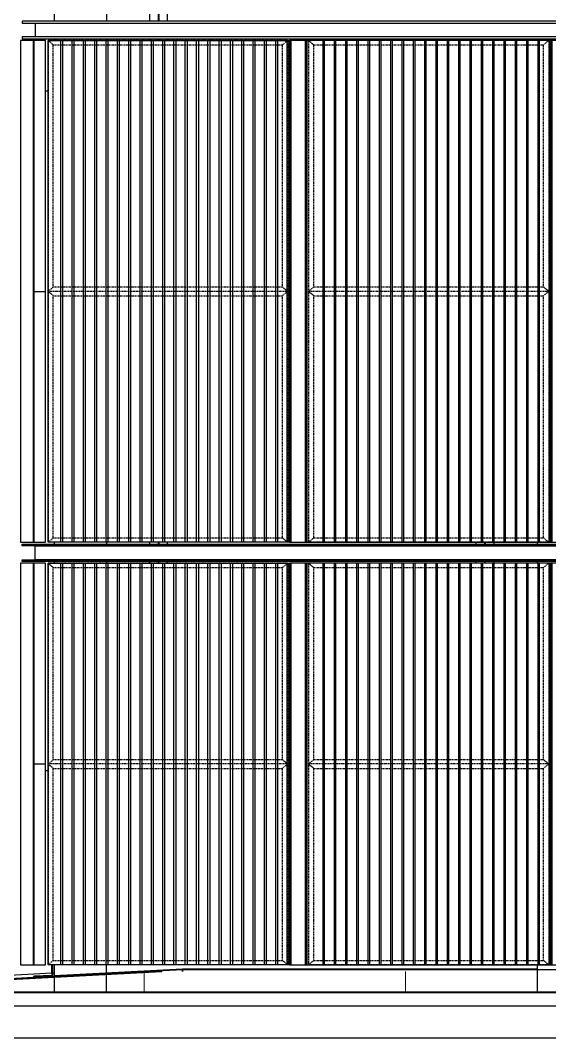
# Model space of a CAD drawing. Header units: millimetres. Extents: x 2519235 to 7246330, y 25937 to 201821.
# Drawn here: x 3125590 to 3128631, y 105490 to 111345 of the extents above; entities that cross this region are included whole.
import ezdxf
from ezdxf.xclip import XClip

# ---------------------------------------------------------------- set-up
doc = ezdxf.new("R2010")
doc.units = ezdxf.units.MM
doc.header["$XCLIPFRAME"] = 0
doc.set_wipeout_variables(frame=1)
for name, pattern in [('ACM_Grid2', [9, 6, -1, 1, -1]), ('HIDDEN', [0.375, 0.25, -0.125]), ('HIDDEN2', [4.7625, 3.175, -1.5875]), ('TA_GL_005.00000', [13.75, 5, -1.25, 1.25, -1.25, 5]), ('TA_HL_001.00000', [6.5, 3.55, -2.95])]:
    doc.linetypes.add(name, pattern=pattern)
for name, color, linetype in [('000 - 0_HIDE_OBJ_FRAMING_DEF_SUB_1', 7, 'Continuous'), ('000 - 0_SYM_DWG_GRIDLINE_MAIN_COLOR_251', 7, 'Continuous'), ('010 - ASPG_EXTR_MAIN_COLOR_2', 7, 'Continuous'), ('010 - ASPG_EXTR_WIPEOUT_', 7, 'Continuous'), ('010 - ASPG_FRAMING_MAIN_COLOR_1', 7, 'Continuous'), ('010 - ASPG_FRAMING_MAIN_COLOR_2', 7, 'Continuous'), ('010 - ASPG_FRAMING_SUB_COLOR_2', 7, 'Continuous'), ('010 - ASPG_FRAMING_SUB_COLOR_3', 7, 'Continuous'), ('010 - ASPG_FRAMING_WIPEOUT_', 7, 'Continuous'), ('_[-125x65x6x8', 7, 'Continuous'), ('_PLATE-SC', 7, 'Continuous'), ('_SC -100x100x6x8', 7, 'Continuous'), ('_งานโครงสร้าง', 7, 'Continuous'), ('A-canopy', 7, 'Continuous'), ('G-ANNO-HATCH-G251', 7, 'Continuous')]:
    doc.layers.add(name, color=color, linetype=linetype)
doc.layers.add('ACM_Line_Grid Line _Existing__Lw2_', color=7, linetype='ACM_Grid2', lineweight=9)
doc.styles.add('TA', font='', dxfattribs={"height": 4.5})
doc.styles.get('TA').set_extended_font_data('Cordia New')

# ---------------------------------------------------------------- blocks, each defined once
blk = doc.blocks.new('A$C9a10139f')
at = {"layer": '000 - 0_HIDE_OBJ_FRAMING_DEF_SUB_1', "lineweight": 9}
h = blk.add_hatch(dxfattribs=at)
h.set_pattern_fill('FP_25', style=0, pattern_type=2)
h.set_pattern_definition([(90, (2976300.8, 29362.6), (-1500, 9e-14), [])])
h.paths.add_polyline_path([(-43252.8, 2267.6), (-14879, 2267.6), (-14879, 2271.1), (-16149.8, 2271.1), (-16149.8, 2386.3), (-16249.8, 2386.3), (-16249.8, 2271.1), (-17649.8, 2271.1), (-17649.8, 2386.3), (-17749.8, 2386.3), (-17749.8, 2271.1), (-19149.8, 2271.1), (-19149.8, 2386.3), (-19249.8, 2386.3), (-19249.8, 2271.1), (-20649.8, 2271.1), (-20649.8, 2386.3), (-20749.8, 2386.3), (-20749.8, 2271.1), (-22149.8, 2271.1), (-22149.8, 2386.3), (-22249.8, 2386.3), (-22249.8, 2271.1), (-23649.8, 2271.1), (-23649.8, 2386.3), (-23749.8, 2386.3), (-23749.8, 2271.1), (-25149.8, 2271.1), (-25149.8, 2386.3), (-25249.8, 2386.3), (-25249.8, 2271.1), (-26649.8, 2271.1), (-26649.8, 2386.3), (-26749.8, 2386.3), (-26750, 2271.1), (-28149.8, 2271.1), (-28149.8, 2386.3), (-28250, 2386.3), (-28250, 2271.1), (-29650, 2271.1), (-29650, 2386.3), (-29750, 2386.3), (-29750, 2271.1), (-31150, 2271.1), (-31150, 2386.3), (-31250, 2386.3), (-31250, 2271.1), (-32380.8, 2271.1), (-32380.8, 2371.1), (-32650, 2371.9), (-32650, 2386.3), (-40862.4, 2386.3), (-40988.5, 2386.3), (-43210.2, 2269.8)])
h.paths.add_polyline_path([(-14760, 2267.6), (-14760, 2271.1), (-14770, 2271.1), (-14770, 2267.6)])
at = {"layer": '000 - 0_HIDE_OBJ_FRAMING_DEF_SUB_1', "color": 7}
for p, q in [((-41614, 2425), (-41614, 2364.2)), ((-41614, 2378.5), (-41614, 2425)), ((-41610, 2360.4), (-41610, 2425)), ((-41610, 2425), (-41610, 2378.7)), ((-41600, 2364.2), (-40863.1, 2402.8)), ((-40863.1, 2402.8), (-38825, 2402.8)), ((-40863.1, 2402.8), (-40863, 2397.6)), ((-43630.1, 2272.9), (-41614, 2378.5)), ((-43630.1, 2272.9), (-41614, 2378.5)), ((-43370.4, 2267.6), (-41719.1, 2354.1)), ((-43316.3, 2267.6), (-41722.1, 2351.1)), ((-43252.8, 2267.6), (-40981.9, 2386.6)), ((-41725.6, 2347.6), (-43252.8, 2267.6)), ((-41714.3, 2358.9), (-41725.6, 2347.6)), ((-41725.6, 2347.6), (-41722.1, 2351.1)), ((-41719.6, 2347.9), (-41712.5, 2355)), ((-41600, 2354.2), (-41719.6, 2347.9)), ((-41716.1, 2351.5), (-41719.6, 2347.9)), ((-41715.6, 2351.5), (-41600, 2357.5)), ((-41614, 2364.2), (-41714.3, 2358.9)), ((-41713.3, 2354.4), (-41600, 2360.4)), ((-41712.5, 2355), (-41610, 2360.4)), ((-41610, 2378.7), (-41600, 2379.3)), ((-41610, 2378.7), (-41600, 2379.3)), ((-41600, 2358.9), (-40863, 2397.6)), ((-41600, 2354.2), (-41600, 2379.3)), ((-41600, 2379.3), (-41600, 2360.4)), ((-41600, 2357.5), (-41600, 2375.2)), ((-41600, 2375.2), (-41600, 2354.2)), ((-41600, 2358.9), (-41600, 2364.2)), ((-41600, 2360.4), (-41600, 2357.5)), ((-41600, 2360.4), (-41600, 2355)), ((-41600, 2354.2), (-41600, 2358.9)), ((-40862.9, 2393.7), (-40863, 2399.1)), ((-40863, 2397.6), (-32650, 2397.6)), ((-40863, 2397.6), (-40862.7, 2386.3)), ((-40862.7, 2386.6), (-40862.9, 2393.7)), ((-14750, 2266.3), (-43636.1, 2266.3)), ((-14774, 2267.6), (-43611.8, 2267.6)), ((-14750, 2190), (-44055.1, 2190)), ((-14750, 2006.4), (-44055.1, 2006.4)), ((-14700, 1990), (-44480.3, 1990)), ((-41600, 1990), (-40227, 1990)), ((-40177, 1990), (-38825, 1990))]:
    blk.add_line(p, q, dxfattribs=at)
at = {"layer": '000 - 0_HIDE_OBJ_FRAMING_DEF_SUB_1', "color": 7, "lineweight": 9}
for p, q in [((-40227, 1990), (-41300, 1990)), ((-38825, 1990), (-40177, 1990))]:
    blk.add_line(p, q, dxfattribs=at)
blk = doc.blocks.new('*U996')
at = {"layer": '000 - 0_SYM_DWG_GRIDLINE_MAIN_COLOR_251', "color": 7, "linetype": 'ByBlock', "ltscale": 5}
blk.add_line((20, 0), (-878, 0), dxfattribs=at)
at = {"color": 7, "style": 'TA', "flags": 1}
blk.add_attdef('LOCATION', (6, -6), '', height=4.5, rotation=270, dxfattribs=at)
blk = doc.blocks.new('W-1-PP17-ENT1_REV02_20260415-163734_PP17_ENT1_ELE3_DIMS')
at = {"layer": '000 - 0_SYM_DWG_GRIDLINE_MAIN_COLOR_251', "color": 7, "linetype": 'TA_GL_005.00000', "xscale": 50, "yscale": 50, "zscale": 50, "rotation": 180}
for p in [(-18300, 110940), (-18300, 107040)]:
    blk.add_blockref('*U996', p, dxfattribs=at)
blk = doc.blocks.new('*U96')
at = {"color": 7, "linetype": 'HIDDEN2', "ltscale": 0.3}
blk.add_line((0, -26.5), (-2425, -26.5), dxfattribs=at)
at = {"color": 7}
blk.add_lwpolyline([(0, 32.5), (-2425, 32.5), (-2425, -32.5), (0, -32.5)], close=True, dxfattribs=at)
blk = doc.blocks.new('_PL-01')
at = {"layer": 'G-ANNO-HATCH-G251'}
h = blk.add_hatch(dxfattribs=at)
h.set_pattern_fill('AR-CONC', scale=0.05)
h.set_pattern_definition([(50, (-178564.836, -85577.109), (9.10923345, -0.79695428), [0.9525, -10.4775]), (355, (-178564.836, -85577.109), (-1.76217107, 9.55284226), [0.762, -8.3820292]), (100.4514447, (-178564.077, -85577.176), (7.34706235, 8.7558876), [0.80950044, -8.90451223]), (46.1842, (-178564.836, -85574.569), (13.55395204, -2.1021164), [1.42875, -15.71625]), (96.6355576, (-178563.706, -85574.744), (11.8702067, 12.3713062), [1.2142512, -13.3567804]), (351.184151, (-178564.836, -85574.57), (11.8702067, 12.3713062), [1.1429984, -12.5729866]), (21, (-178563.566, -85575.204), (7.58071956, -5.1132599), [0.9525, -10.4775]), (326, (-178563.566, -85575.204), (3.0901014, 9.2093983), [0.762, -8.382]), (71.451445, (-178562.934, -85575.63), (10.67082096, 4.09613844), [0.80950044, -8.9044969]), (37.5, (-178564.8358, -85577.1093), (0.15443016, 4.227751944), [0, -8.2804, 0, -8.509, 0, -8.41375]), (7.5, (-178564.836, -85577.1093), (3.34098313, 5.00902874), [0, -4.8514, 0, -8.0899, 0, -3.20675]), (327.5, (-178567.668, -85577.1093), (6.77952976, -0.2864372), [0, -3.175, 0, -9.906, 0, -13.1445]), (317.5, (-178568.938, -85577.1093), (7.40645907, 1.27132455), [0, -4.1275, 0, -6.5786, 0, -9.3345])])
h.paths.add_polyline_path([(70, 0), (-70, 0), (-70, -10), (70, -10)])
h = blk.add_hatch(dxfattribs=at)
h.set_pattern_fill('ANSI32', scale=0.5, angle=90)
h.set_pattern_definition([(135, (-178371.5467, -85577.1093), (-3.36759605, -3.36759605), []), (135, (-178371.5467, -85574.8643), (-3.36759605, -3.36759605), [])])
h.paths.add_polyline_path([(70, -10), (-70, -10), (-70, -20), (70, -20)])
at = {"color": 7}
for points in [[(-70, 0), (70, 0), (70, -10), (-70, -10)], [(-70, -10), (70, -10), (70, -20), (-70, -20)]]:
    blk.add_lwpolyline(points, close=True, dxfattribs=at)
at = {"layer": 'ACM_Line_Grid Line _Existing__Lw2_', "color": 7, "lineweight": 20}
blk.add_line((0, 0), (0, -20), dxfattribs=at)
blk = doc.blocks.new('*U54')
at = {"color": 7}
for p, q in [((-3, 1960), (-63, 1960)), ((-57.9, 1955), (-50, 1955)), ((-50, -1595), (-50, 1955)), ((-50, 1955), (50, 1955)), ((-17.6, 1935.8), (-18.8, 1935)), ((-18.8, 1935), (-18.8, 1915)), ((-17.6, 1935.8), (-11, 1935.8)), ((-11, 1935.8), (-9.8, 1935)), ((-9.8, 1938.5), (-9.8, 1911.5)), ((-9.8, 1938.5), (-8, 1938.5)), ((-8, 1938.5), (-8, 1911.5)), ((-3, 1955), (-3, 1960)), ((4, 1911.5), (4, 1938.5)), ((5.8, 1938.5), (4, 1938.5)), ((5.8, 1911.5), (5.8, 1938.5)), ((7, 1935.8), (5.8, 1935)), ((13.6, 1935.8), (7, 1935.8)), ((13.6, 1935.8), (14.8, 1935)), ((14.8, 1915), (14.8, 1935)), ((22.6, 1935.8), (16, 1935.8)), ((22.6, 1935.8), (23.8, 1935)), ((23.8, 1915), (23.8, 1935)), ((50, 1955), (50, -1595)), ((-24.8, 1931.6), (-24.8, 1918.4)), ((-24.8, 1931.6), (-23.6, 1930.3)), ((-24.8, 1918.4), (-23.6, 1919.7)), ((-22.4, 1931.6), (-23.6, 1930.3)), ((-23.6, 1930.3), (-23.6, 1919.7)), ((-23.6, 1919.7), (-22.4, 1918.4)), ((-22.4, 1931.6), (-21.2, 1930.3)), ((-22.4, 1931.6), (-22.4, 1918.4)), ((-22.4, 1918.4), (-21.2, 1919.7)), ((-20, 1931.6), (-21.2, 1930.3)), ((-21.2, 1930.3), (-21.2, 1919.7)), ((-21.2, 1919.7), (-20, 1918.4)), ((-20, 1931.6), (-18.8, 1930.3)), ((-20, 1931.6), (-20, 1918.4)), ((-20, 1918.4), (-18.8, 1919.7)), ((-17.6, 1914.2), (-18.8, 1915)), ((-17.6, 1928.6), (-11, 1928.6)), ((-17.6, 1921.4), (-11, 1921.4)), ((-17.6, 1914.2), (-11, 1914.2)), ((-11, 1914.2), (-9.8, 1915)), ((-9.8, 1911.5), (-8, 1911.5)), ((5.8, 1911.5), (4, 1911.5)), ((7, 1914.2), (5.8, 1915)), ((13.6, 1928.6), (7, 1928.6)), ((13.6, 1921.4), (7, 1921.4)), ((13.6, 1914.2), (7, 1914.2)), ((13.6, 1914.2), (14.8, 1915)), ((22.6, 1928.6), (16, 1928.6)), ((22.6, 1921.4), (16, 1921.4)), ((22.6, 1914.2), (16, 1914.2)), ((22.6, 1914.2), (23.8, 1915)), ((25, 1931.6), (23.8, 1930.3)), ((25, 1918.4), (23.8, 1919.7)), ((26.2, 1930.3), (25, 1931.6)), ((25, 1918.4), (25, 1931.6)), ((25, 1918.4), (26.2, 1919.7)), ((27.4, 1931.6), (26.2, 1930.3)), ((26.2, 1919.7), (26.2, 1930.3)), ((27.4, 1918.4), (26.2, 1919.7)), ((28.6, 1930.3), (27.4, 1931.6)), ((27.4, 1918.4), (27.4, 1931.6)), ((27.4, 1918.4), (28.6, 1919.7)), ((29.8, 1931.6), (28.6, 1930.3)), ((28.6, 1930.3), (28.6, 1919.7)), ((29.8, 1918.4), (28.6, 1919.7)), ((29.8, 1918.4), (29.8, 1931.6)), ((-24.8, -1571.6), (-24.8, -1558.4)), ((-24.8, -1558.4), (-23.6, -1559.7)), ((-24.8, -1571.6), (-23.6, -1570.3)), ((-23.6, -1559.7), (-22.4, -1558.4)), ((-23.6, -1570.3), (-23.6, -1559.7)), ((-22.4, -1571.6), (-23.6, -1570.3)), ((-22.4, -1558.4), (-21.2, -1559.7)), ((-22.4, -1571.6), (-22.4, -1558.4)), ((-22.4, -1571.6), (-21.2, -1570.3)), ((-21.2, -1559.7), (-20, -1558.4)), ((-21.2, -1570.3), (-21.2, -1559.7)), ((-20, -1571.6), (-21.2, -1570.3)), ((-20, -1558.4), (-18.8, -1559.7)), ((-20, -1571.6), (-20, -1558.4)), ((-20, -1571.6), (-18.8, -1570.3)), ((-17.6, -1554.2), (-18.8, -1555)), ((-18.8, -1575), (-18.8, -1555)), ((-17.6, -1575.8), (-18.8, -1575)), ((-17.6, -1554.2), (-11, -1554.2)), ((-17.6, -1561.4), (-11, -1561.4)), ((-17.6, -1568.6), (-11, -1568.6)), ((-17.6, -1575.8), (-11, -1575.8)), ((-11, -1554.2), (-9.8, -1555)), ((-11, -1575.8), (-9.8, -1575)), ((-9.8, -1578.5), (-9.8, -1551.5)), ((-9.8, -1551.5), (-8, -1551.5)), ((-9.8, -1578.5), (-8, -1578.5)), ((-8, -1578.5), (-8, -1551.5)), ((4, -1551.5), (4, -1578.5)), ((5.8, -1551.5), (4, -1551.5)), ((5.8, -1578.5), (4, -1578.5)), ((5.8, -1551.5), (5.8, -1578.5)), ((7, -1554.2), (5.8, -1555)), ((7, -1575.8), (5.8, -1575)), ((13.6, -1554.2), (7, -1554.2)), ((13.6, -1561.4), (7, -1561.4)), ((13.6, -1568.6), (7, -1568.6)), ((13.6, -1575.8), (7, -1575.8)), ((13.6, -1554.2), (14.8, -1555)), ((13.6, -1575.8), (14.8, -1575)), ((14.8, -1555), (14.8, -1575)), ((22.6, -1554.2), (16, -1554.2)), ((22.6, -1561.4), (16, -1561.4)), ((22.6, -1568.6), (16, -1568.6)), ((22.6, -1575.8), (16, -1575.8)), ((22.6, -1554.2), (23.8, -1555)), ((22.6, -1575.8), (23.8, -1575)), ((23.8, -1555), (23.8, -1575)), ((25, -1558.4), (23.8, -1559.7)), ((25, -1571.6), (23.8, -1570.3)), ((25, -1558.4), (26.2, -1559.7)), ((25, -1558.4), (25, -1571.6)), ((26.2, -1570.3), (25, -1571.6)), ((27.4, -1558.4), (26.2, -1559.7)), ((26.2, -1559.7), (26.2, -1570.3)), ((27.4, -1571.6), (26.2, -1570.3)), ((27.4, -1558.4), (28.6, -1559.7)), ((27.4, -1558.4), (27.4, -1571.6)), ((28.6, -1570.3), (27.4, -1571.6)), ((29.8, -1558.4), (28.6, -1559.7)), ((28.6, -1570.3), (28.6, -1559.7)), ((29.8, -1571.6), (28.6, -1570.3)), ((29.8, -1558.4), (29.8, -1571.6)), ((-3, -1600), (-63, -1600)), ((-57.9, -1595), (-50, -1595)), ((-50, -1595), (50, -1595)), ((-3, -1595), (-3, -1600))]:
    blk.add_line(p, q, dxfattribs=at)
at = {"color": 7, "linetype": 'HIDDEN'}
for p, q in [((-8, 1950), (-8, 1905.1)), ((-8, -1590), (-8, -1545.1))]:
    blk.add_line(p, q, dxfattribs=at)
at = {"color": 7, "linetype": 'HIDDEN', "ltscale": 0.1}
for p, q in [((-3, 1955), (-3, -1595)), ((3, -1595), (3, 1955))]:
    blk.add_line(p, q, dxfattribs=at)
at = {"color": 7}
for points in [[(-17.6, 1935.8, 0.325), (-17.6, 1928.6, 0.325), (-17.6, 1921.4, 0.325), (-17.6, 1914.2, 0.325)], [(-11, 1935.8, -0.325), (-11, 1928.6, -0.325), (-11, 1921.4, -0.325), (-11, 1914.2, -0.325)], [(7, 1914.2, -0.325), (7, 1921.4, -0.325), (7, 1928.6, -0.325), (7, 1935.8, -0.325)], [(13.6, 1914.2, 0.325), (13.6, 1921.4, 0.325), (13.6, 1928.6, 0.325), (13.6, 1935.8, 0.325)], [(22.6, 1914.2, 0.325), (22.6, 1921.4, 0.325), (22.6, 1928.6, 0.325), (22.6, 1935.8, 0.325)], [(-17.6, -1575.8, -0.325), (-17.6, -1568.6, -0.325), (-17.6, -1561.4, -0.325), (-17.6, -1554.2, -0.325)], [(-11, -1575.8, 0.325), (-11, -1568.6, 0.325), (-11, -1561.4, 0.325), (-11, -1554.2, 0.325)], [(7, -1554.2, 0.325), (7, -1561.4, 0.325), (7, -1568.6, 0.325), (7, -1575.8, 0.325)], [(13.6, -1554.2, -0.325), (13.6, -1561.4, -0.325), (13.6, -1568.6, -0.325), (13.6, -1575.8, -0.325)], [(22.6, -1554.2, -0.325), (22.6, -1561.4, -0.325), (22.6, -1568.6, -0.325), (22.6, -1575.8, -0.325)]]:
    blk.add_lwpolyline(points, format="xyb", dxfattribs=at)
for points in [[(16, 1935.8, 0.325), (16, 1928.6, 0.325), (16, 1921.4, 0.325), (16, 1914.2), (14.8, 1915), (14.8, 1935)], [(16, -1575.8, -0.325), (16, -1568.6, -0.325), (16, -1561.4, -0.325), (16, -1554.2), (14.8, -1555), (14.8, -1575)]]:
    blk.add_lwpolyline(points, format="xyb", close=True, dxfattribs=at)
for centre, radius, start, end in [((-57.2, 1960.9), 5.91, 188.47924, 263.15021), ((-18.3, 1925), 9.29, 134.32225, 225.67775), ((71.5, 1920.9), 47.7, 178.49035, 181.50965), ((23.3, 1925), 9.29, 314.32225, 45.67775), ((-18.3, -1565), 9.29, 134.32225, 225.67775), ((71.5, -1560.9), 47.7, 178.49035, 181.50965), ((23.3, -1565), 9.29, 314.32225, 45.67775), ((-57.2, -1600.9), 5.91, 96.84979, 171.52076)]:
    blk.add_arc(centre, radius, start, end, dxfattribs=at)
at = {"color": 7, "linetype": 'HIDDEN'}
for centre, radius, start, end in [((-13, 1950), 5, 0, 90), ((-2.1, 1905.8), 5.91, 186.84979, 261.52076), ((-2.1, -1545.8), 5.91, 98.47924, 173.15021), ((-13, -1590), 5, 270, 0)]:
    blk.add_arc(centre, radius, start, end, dxfattribs=at)
at = {"layer": 'Defpoints', "color": 7}
blk.add_line((0, 1960), (0, -1600), dxfattribs=at)
blk = doc.blocks.new('*U55')
at = {"color": 7}
for p, q in [((-3, 3160), (-63, 3160)), ((-57.9, 3155), (-50, 3155)), ((-50, 5), (-50, 3155)), ((-50, 3155), (50, 3155)), ((-24.8, 3131.6), (-24.8, 3118.4)), ((-24.8, 3131.6), (-23.6, 3130.3)), ((-24.8, 3118.4), (-23.6, 3119.7)), ((-22.4, 3131.6), (-23.6, 3130.3)), ((-23.6, 3130.3), (-23.6, 3119.7)), ((-23.6, 3119.7), (-22.4, 3118.4)), ((-22.4, 3131.6), (-21.2, 3130.3)), ((-22.4, 3131.6), (-22.4, 3118.4)), ((-22.4, 3118.4), (-21.2, 3119.7)), ((-20, 3131.6), (-21.2, 3130.3)), ((-21.2, 3130.3), (-21.2, 3119.7)), ((-21.2, 3119.7), (-20, 3118.4)), ((-20, 3131.6), (-18.8, 3130.3)), ((-20, 3131.6), (-20, 3118.4)), ((-20, 3118.4), (-18.8, 3119.7)), ((-17.6, 3135.8), (-18.8, 3135)), ((-18.8, 3135), (-18.8, 3115)), ((-17.6, 3114.2), (-18.8, 3115)), ((-17.6, 3135.8), (-11, 3135.8)), ((-17.6, 3128.6), (-11, 3128.6)), ((-17.6, 3121.4), (-11, 3121.4)), ((-17.6, 3114.2), (-11, 3114.2)), ((-11, 3135.8), (-9.8, 3135)), ((-11, 3114.2), (-9.8, 3115)), ((-9.8, 3138.5), (-9.8, 3111.5)), ((-9.8, 3138.5), (-8, 3138.5)), ((-9.8, 3111.5), (-8, 3111.5)), ((-8, 3138.5), (-8, 3111.5)), ((-3, 3155), (-3, 3160)), ((4, 3111.5), (4, 3138.5)), ((5.8, 3138.5), (4, 3138.5)), ((5.8, 3111.5), (4, 3111.5)), ((5.8, 3111.5), (5.8, 3138.5)), ((7, 3135.8), (5.8, 3135)), ((7, 3114.2), (5.8, 3115)), ((13.6, 3135.8), (7, 3135.8)), ((13.6, 3128.6), (7, 3128.6)), ((13.6, 3121.4), (7, 3121.4)), ((13.6, 3114.2), (7, 3114.2)), ((13.6, 3135.8), (14.8, 3135)), ((13.6, 3114.2), (14.8, 3115)), ((14.8, 3115), (14.8, 3135)), ((22.6, 3135.8), (16, 3135.8)), ((22.6, 3128.6), (16, 3128.6)), ((22.6, 3121.4), (16, 3121.4)), ((22.6, 3114.2), (16, 3114.2)), ((22.6, 3135.8), (23.8, 3135)), ((22.6, 3114.2), (23.8, 3115)), ((23.8, 3115), (23.8, 3135)), ((25, 3131.6), (23.8, 3130.3)), ((25, 3118.4), (23.8, 3119.7)), ((26.2, 3130.3), (25, 3131.6)), ((25, 3118.4), (25, 3131.6)), ((25, 3118.4), (26.2, 3119.7)), ((27.4, 3131.6), (26.2, 3130.3)), ((26.2, 3119.7), (26.2, 3130.3)), ((27.4, 3118.4), (26.2, 3119.7)), ((28.6, 3130.3), (27.4, 3131.6)), ((27.4, 3118.4), (27.4, 3131.6)), ((27.4, 3118.4), (28.6, 3119.7)), ((29.8, 3131.6), (28.6, 3130.3)), ((28.6, 3130.3), (28.6, 3119.7)), ((29.8, 3118.4), (28.6, 3119.7)), ((29.8, 3118.4), (29.8, 3131.6)), ((50, 3155), (50, 5)), ((-3, 0), (-63, 0)), ((-57.9, 5), (-50, 5)), ((-50, 5), (50, 5)), ((-24.8, 28.4), (-24.8, 41.6)), ((-24.8, 41.6), (-23.6, 40.3)), ((-24.8, 28.4), (-23.6, 29.7)), ((-23.6, 40.3), (-22.4, 41.6)), ((-23.6, 29.7), (-23.6, 40.3)), ((-22.4, 28.4), (-23.6, 29.7)), ((-22.4, 41.6), (-21.2, 40.3)), ((-22.4, 28.4), (-22.4, 41.6)), ((-22.4, 28.4), (-21.2, 29.7)), ((-21.2, 40.3), (-20, 41.6)), ((-21.2, 29.7), (-21.2, 40.3)), ((-20, 28.4), (-21.2, 29.7)), ((-20, 41.6), (-18.8, 40.3)), ((-20, 28.4), (-20, 41.6)), ((-20, 28.4), (-18.8, 29.7)), ((-17.6, 45.8), (-18.8, 45)), ((-18.8, 25), (-18.8, 45)), ((-17.6, 24.2), (-18.8, 25)), ((-17.6, 45.8), (-11, 45.8)), ((-17.6, 38.6), (-11, 38.6)), ((-17.6, 31.4), (-11, 31.4)), ((-17.6, 24.2), (-11, 24.2)), ((-11, 45.8), (-9.8, 45)), ((-11, 24.2), (-9.8, 25)), ((-9.8, 21.5), (-9.8, 48.5)), ((-9.8, 48.5), (-8, 48.5)), ((-9.8, 21.5), (-8, 21.5)), ((-8, 21.5), (-8, 48.5)), ((-3, 5), (-3, 0)), ((4, 48.5), (4, 21.5)), ((5.8, 48.5), (4, 48.5)), ((5.8, 21.5), (4, 21.5)), ((5.8, 48.5), (5.8, 21.5)), ((7, 45.8), (5.8, 45)), ((7, 24.2), (5.8, 25)), ((13.6, 45.8), (7, 45.8)), ((13.6, 38.6), (7, 38.6)), ((13.6, 31.4), (7, 31.4)), ((13.6, 24.2), (7, 24.2)), ((13.6, 45.8), (14.8, 45)), ((13.6, 24.2), (14.8, 25)), ((14.8, 45), (14.8, 25)), ((22.6, 45.8), (16, 45.8)), ((22.6, 38.6), (16, 38.6)), ((22.6, 31.4), (16, 31.4)), ((22.6, 24.2), (16, 24.2)), ((22.6, 45.8), (23.8, 45)), ((22.6, 24.2), (23.8, 25)), ((23.8, 45), (23.8, 25)), ((25, 41.6), (23.8, 40.3)), ((25, 28.4), (23.8, 29.7)), ((25, 41.6), (26.2, 40.3)), ((25, 41.6), (25, 28.4)), ((26.2, 29.7), (25, 28.4)), ((27.4, 41.6), (26.2, 40.3)), ((26.2, 40.3), (26.2, 29.7)), ((27.4, 28.4), (26.2, 29.7)), ((27.4, 41.6), (28.6, 40.3)), ((27.4, 41.6), (27.4, 28.4)), ((28.6, 29.7), (27.4, 28.4)), ((29.8, 41.6), (28.6, 40.3)), ((28.6, 29.7), (28.6, 40.3)), ((29.8, 28.4), (28.6, 29.7)), ((29.8, 41.6), (29.8, 28.4))]:
    blk.add_line(p, q, dxfattribs=at)
at = {"color": 7, "linetype": 'HIDDEN'}
for p, q in [((-8, 3150), (-8, 3105.1)), ((-8, 10), (-8, 54.9))]:
    blk.add_line(p, q, dxfattribs=at)
at = {"color": 7, "linetype": 'HIDDEN', "ltscale": 0.1}
for p, q in [((-3, 3155), (-3, 5)), ((3, 5), (3, 3155))]:
    blk.add_line(p, q, dxfattribs=at)
at = {"color": 7}
for points in [[(-17.6, 3135.8, 0.325), (-17.6, 3128.6, 0.325), (-17.6, 3121.4, 0.325), (-17.6, 3114.2, 0.325)], [(-11, 3135.8, -0.325), (-11, 3128.6, -0.325), (-11, 3121.4, -0.325), (-11, 3114.2, -0.325)], [(7, 3114.2, -0.325), (7, 3121.4, -0.325), (7, 3128.6, -0.325), (7, 3135.8, -0.325)], [(13.6, 3114.2, 0.325), (13.6, 3121.4, 0.325), (13.6, 3128.6, 0.325), (13.6, 3135.8, 0.325)], [(22.6, 3114.2, 0.325), (22.6, 3121.4, 0.325), (22.6, 3128.6, 0.325), (22.6, 3135.8, 0.325)], [(-17.6, 24.2, -0.325), (-17.6, 31.4, -0.325), (-17.6, 38.6, -0.325), (-17.6, 45.8, -0.325)], [(-11, 24.2, 0.325), (-11, 31.4, 0.325), (-11, 38.6, 0.325), (-11, 45.8, 0.325)], [(7, 45.8, 0.325), (7, 38.6, 0.325), (7, 31.4, 0.325), (7, 24.2, 0.325)], [(13.6, 45.8, -0.325), (13.6, 38.6, -0.325), (13.6, 31.4, -0.325), (13.6, 24.2, -0.325)], [(22.6, 45.8, -0.325), (22.6, 38.6, -0.325), (22.6, 31.4, -0.325), (22.6, 24.2, -0.325)]]:
    blk.add_lwpolyline(points, format="xyb", dxfattribs=at)
for points in [[(16, 3135.8, 0.325), (16, 3128.6, 0.325), (16, 3121.4, 0.325), (16, 3114.2), (14.8, 3115), (14.8, 3135)], [(16, 24.2, -0.325), (16, 31.4, -0.325), (16, 38.6, -0.325), (16, 45.8), (14.8, 45), (14.8, 25)]]:
    blk.add_lwpolyline(points, format="xyb", close=True, dxfattribs=at)
for centre, radius, start, end in [((-57.2, 3160.9), 5.91, 188.47924, 263.15021), ((-18.3, 3125), 9.29, 134.32225, 225.67775), ((71.5, 3120.9), 47.7, 178.49035, 181.50965), ((23.3, 3125), 9.29, 314.32225, 45.67775), ((-57.2, -0.9), 5.91, 96.84979, 171.52076), ((-18.3, 35), 9.29, 134.32225, 225.67775), ((71.5, 39.1), 47.7, 178.49035, 181.50965), ((23.3, 35), 9.29, 314.32225, 45.67775)]:
    blk.add_arc(centre, radius, start, end, dxfattribs=at)
at = {"color": 7, "linetype": 'HIDDEN'}
for centre, radius, start, end in [((-13, 3150), 5, 0, 90), ((-2.1, 3105.8), 5.91, 186.84979, 261.52076), ((-2.1, 54.2), 5.91, 98.47924, 173.15021), ((-13, 10), 5, 270, 0)]:
    blk.add_arc(centre, radius, start, end, dxfattribs=at)
at = {"layer": 'Defpoints', "color": 7}
blk.add_line((0, 3160), (0, 0), dxfattribs=at)
blk = doc.blocks.new('W-1-PP17-ENT1_REV02_20260415-163809_PP17_ENT1_SE_ELE3')
at = {"layer": '_งานโครงสร้าง', "color": 7}
for p, q in [((-17000.2, 114340), (-17000.2, 102190)), ((-16700.2, 114340), (-16700.2, 106940)), ((-14225.2, 110840), (-13975.2, 110840)), ((-16700.2, 106940), (-17000.2, 106940)), ((-16700.8, 106940), (-16700.8, 102190))]:
    blk.add_line(p, q, dxfattribs=at)
at = {"layer": '_งานโครงสร้าง', "color": 7, "extrusion": (-1.22465e-16, 1, 0)}
for p, q in [((-16700.2, 110540), (-16700.2, 110840)), ((-16700.2, 110840), (-14225.2, 110840)), ((-14225.2, 110840), (-14225.2, 100790)), ((-16700.2, 110540), (-14225.2, 110540))]:
    blk.add_line(p, q, dxfattribs=at)
at = {"layer": '_งานโครงสร้าง', "color": 7}
blk.add_lwpolyline([(-16700.8, 106940), (-14225.2, 106940), (-14225.2, 105490), (-16700.8, 105490)], dxfattribs=at)
at = {"layer": '_[-125x65x6x8', "color": 7}
for p in [(-14250.2, 110040), (-14250.2, 108865), (-14250.2, 107715)]:
    blk.add_blockref('*U96', p, dxfattribs=at)
at = {"layer": '_PLATE-SC', "color": 7, "xscale": -1, "rotation": 180}
for p in [(-16400.2, 110840), (-16400.2, 106940), (-14525.2, 106940)]:
    blk.add_blockref('_PL-01', p, dxfattribs=at)
at = {"layer": '_PLATE-SC', "color": 7}
for p in [(-16400.2, 110540), (-14525.2, 110540)]:
    blk.add_blockref('_PL-01', p, dxfattribs=at)
at = {"layer": '_SC -100x100x6x8', "color": 7}
for name, p in [('*U55', (-16400.2, 110860)), ('*U54', (-16400.2, 108560)), ('*U54', (-14525.2, 108560))]:
    blk.add_blockref(name, p, dxfattribs=at)
blk = doc.blocks.new('*U961')
at = {"color": 7}
blk.add_wipeout([(0, -476.3), (-29580.3, -476.3), (-29580.3, -470.3), (-29530.3, -470.3), (-29530.3, -301.3), (-29780.3, -301.3), (-29780.3, -276.3), (-29355.1, -259.9), (-29355.1, -76.3), (-28936.1, -76.3), (-28936.1, 0), (0, 0)], dxfattribs=at).dxf.layer = 'A-canopy'
at = {"layer": 'A-canopy', "color": 7}
for p, q in [((-28936.1, -76.3), (0, -76.3)), ((-29355.1, -259.9), (0, -259.9))]:
    blk.add_line(p, q, dxfattribs=at)
blk.add_lwpolyline([(0, 0), (-28936.1, 0), (-28936.1, -76.3), (-29355.1, -76.3), (-29355.1, -259.9), (-29780.3, -276.3), (-29780.3, -301.3), (-29530.3, -301.3), (-29530.3, -470.3), (-29580.3, -470.3), (-29580.3, -476.3), (0, -476.3)], dxfattribs=at)
blk.add_lwpolyline([(0, -476.3), (-29580.3, -476.3), (-29580.3, -470.3), (-29530.3, -470.3), (-29530.3, -301.3), (-29780.3, -301.3), (-29780.3, -276.3), (-29355.1, -259.9), (-29355.1, -76.3), (-28936.1, -76.3), (-28936.1, 0), (0, 0)], close=True, dxfattribs=at)
blk = doc.blocks.new('*U1324')
at = {"color": 7}
blk.add_wipeout([(50, 0), (1436, 0), (1436, 2305), (50, 2305)], dxfattribs=at).dxf.layer = '010 - ASPG_EXTR_WIPEOUT_'
at = {"layer": '010 - ASPG_EXTR_MAIN_COLOR_2', "color": 7}
for points in [[(117.6, 0), (127.8, 0), (127.8, 2305), (117.6, 2305)], [(182.6, 0), (192.8, 0), (192.8, 2305), (182.6, 2305)], [(247.6, 0), (257.8, 0), (257.8, 2305), (247.6, 2305)], [(312.6, 0), (322.8, 0), (322.8, 2305), (312.6, 2305)], [(377.6, 0), (387.8, 0), (387.8, 2305), (377.6, 2305)], [(442.6, 0), (452.8, 0), (452.8, 2305), (442.6, 2305)], [(507.6, 0), (517.8, 0), (517.8, 2305), (507.6, 2305)], [(572.6, 0), (582.8, 0), (582.8, 2305), (572.6, 2305)], [(637.6, 0), (647.8, 0), (647.8, 2305), (637.6, 2305)], [(702.6, 0), (712.8, 0), (712.8, 2305), (702.6, 2305)], [(767.6, 0), (777.8, 0), (777.8, 2305), (767.6, 2305)], [(832.6, 0), (842.8, 0), (842.8, 2305), (832.6, 2305)], [(897.6, 0), (907.8, 0), (907.8, 2305), (897.6, 2305)], [(962.6, 0), (972.8, 0), (972.8, 2305), (962.6, 2305)], [(1027.6, 0), (1037.8, 0), (1037.8, 2305), (1027.6, 2305)], [(1092.6, 0), (1102.8, 0), (1102.8, 2305), (1092.6, 2305)], [(1157.6, 0), (1167.8, 0), (1167.8, 2305), (1157.6, 2305)], [(1222.6, 0), (1232.8, 0), (1232.8, 2305), (1222.6, 2305)], [(1287.6, 0), (1297.8, 0), (1297.8, 2305), (1287.6, 2305)], [(1352.6, 0), (1362.8, 0), (1362.8, 2305), (1352.6, 2305)]]:
    blk.add_lwpolyline(points, close=True, dxfattribs=at)
at = {"layer": '010 - ASPG_FRAMING_SUB_COLOR_2', "color": 7}
blk.add_lwpolyline([(50, 0), (1436, 0), (1436, 2305), (50, 2305)], close=True, dxfattribs=at)
at = {"color": 7}
blk.add_wipeout([(-50, 0), (50, 0), (50, 2305), (-50, 2305)], dxfattribs=at).dxf.layer = '010 - ASPG_EXTR_WIPEOUT_'
at = {"layer": '010 - ASPG_EXTR_MAIN_COLOR_2', "color": 7}
blk.add_lwpolyline([(52.6, 0), (62.8, 0), (62.8, 2305), (52.6, 2305)], close=True, dxfattribs=at)
at = {"layer": '010 - ASPG_FRAMING_MAIN_COLOR_1', "color": 7}
for points in [[(-50, 0), (-40, 0), (-40, 2305), (-50, 2305)], [(40, 0), (50, 0), (50, 2305), (40, 2305)]]:
    blk.add_lwpolyline(points, close=True, dxfattribs=at)
at = {"layer": '010 - ASPG_FRAMING_SUB_COLOR_2', "color": 7}
blk.add_lwpolyline([(-50, 0), (50, 0), (50, 2305), (-50, 2305)], close=True, dxfattribs=at)
blk = doc.blocks.new('*U1325')
at = {"color": 7}
blk.add_wipeout([(50, 0), (1450, 0), (1450, 2305), (50, 2305)], dxfattribs=at).dxf.layer = '010 - ASPG_EXTR_WIPEOUT_'
at = {"layer": '010 - ASPG_EXTR_MAIN_COLOR_2', "color": 7}
for points in [[(141.5, 0), (151.7, 0), (151.7, 2305), (141.5, 2305)], [(206.5, 0), (216.7, 0), (216.7, 2305), (206.5, 2305)], [(271.5, 0), (281.7, 0), (281.7, 2305), (271.5, 2305)], [(336.5, 0), (346.7, 0), (346.7, 2305), (336.5, 2305)], [(401.5, 0), (411.7, 0), (411.7, 2305), (401.5, 2305)], [(466.5, 0), (476.7, 0), (476.7, 2305), (466.5, 2305)], [(531.5, 0), (541.7, 0), (541.7, 2305), (531.5, 2305)], [(596.5, 0), (606.7, 0), (606.7, 2305), (596.5, 2305)], [(661.5, 0), (671.7, 0), (671.7, 2305), (661.5, 2305)], [(726.5, 0), (736.7, 0), (736.7, 2305), (726.5, 2305)], [(791.5, 0), (801.7, 0), (801.7, 2305), (791.5, 2305)], [(856.5, 0), (866.7, 0), (866.7, 2305), (856.5, 2305)], [(921.5, 0), (931.7, 0), (931.7, 2305), (921.5, 2305)], [(986.5, 0), (996.7, 0), (996.7, 2305), (986.5, 2305)], [(1051.5, 0), (1061.7, 0), (1061.7, 2305), (1051.5, 2305)], [(1116.5, 0), (1126.7, 0), (1126.7, 2305), (1116.5, 2305)], [(1181.5, 0), (1191.7, 0), (1191.7, 2305), (1181.5, 2305)], [(1246.5, 0), (1256.7, 0), (1256.7, 2305), (1246.5, 2305)], [(1311.5, 0), (1321.7, 0), (1321.7, 2305), (1311.5, 2305)], [(1376.5, 0), (1386.7, 0), (1386.7, 2305), (1376.5, 2305)]]:
    blk.add_lwpolyline(points, close=True, dxfattribs=at)
at = {"layer": '010 - ASPG_FRAMING_SUB_COLOR_2', "color": 7}
blk.add_lwpolyline([(50, 0), (1450, 0), (1450, 2305), (50, 2305)], close=True, dxfattribs=at)
at = {"color": 7}
for points in [[(-50, 0), (50, 0), (50, 2305), (-50, 2305)], [(1450, 0), (1550, 0), (1550, 2305), (1450, 2305)]]:
    blk.add_wipeout(points, dxfattribs=at).dxf.layer = '010 - ASPG_EXTR_WIPEOUT_'
at = {"layer": '010 - ASPG_EXTR_MAIN_COLOR_2', "color": 7}
blk.add_lwpolyline([(1441.5, 0), (1451.7, 0), (1451.7, 2305), (1441.5, 2305)], close=True, dxfattribs=at)
at = {"layer": '010 - ASPG_FRAMING_MAIN_COLOR_1', "color": 7}
for points in [[(-50, 0), (-40, 0), (-40, 2305), (-50, 2305)], [(40, 0), (50, 0), (50, 2305), (40, 2305)], [(1450, 0), (1460, 0), (1460, 2305), (1450, 2305)], [(1540, 0), (1550, 0), (1550, 2305), (1540, 2305)]]:
    blk.add_lwpolyline(points, close=True, dxfattribs=at)
at = {"layer": '010 - ASPG_FRAMING_SUB_COLOR_2', "color": 7}
for points in [[(-50, 0), (50, 0), (50, 2305), (-50, 2305)], [(1450, 0), (1550, 0), (1550, 2305), (1450, 2305)]]:
    blk.add_lwpolyline(points, close=True, dxfattribs=at)
blk = doc.blocks.new('*U1309')
at = {"color": 7}
blk.add_wipeout([(0, -40), (27009, -40), (27009, 40), (0, 40)], dxfattribs=at).dxf.layer = '010 - ASPG_FRAMING_WIPEOUT_'
at = {"layer": '010 - ASPG_FRAMING_MAIN_COLOR_2', "color": 7}
blk.add_lwpolyline([(0, -40), (27009, -40), (27009, 40), (0, 40)], close=True, dxfattribs=at)
at = {"color": 7}
for points in [[(0, 40), (27084, 40), (27084, 50), (0, 50)], [(0, -50), (27084, -50), (27084, -40), (0, -40)]]:
    blk.add_wipeout(points, dxfattribs=at).dxf.layer = '010 - ASPG_FRAMING_WIPEOUT_'
at = {"layer": '010 - ASPG_FRAMING_MAIN_COLOR_1', "color": 7}
for points in [[(0, 40), (27084, 40), (27084, 50), (0, 50)], [(0, -50), (27084, -50), (27084, -40), (0, -40)]]:
    blk.add_lwpolyline(points, close=True, dxfattribs=at)
blk = doc.blocks.new('*U1267')
at = {"color": 7}
blk.add_wipeout([(0, -40), (9059, -40), (9059, 40), (0, 40)], dxfattribs=at).dxf.layer = '010 - ASPG_FRAMING_WIPEOUT_'
at = {"layer": '010 - ASPG_FRAMING_MAIN_COLOR_2', "color": 7}
blk.add_lwpolyline([(0, -40), (9059, -40), (9059, 40), (0, 40)], close=True, dxfattribs=at)
at = {"color": 7}
for points in [[(0, 40), (9134, 40), (9134, 50), (0, 50)], [(0, -50), (9134, -50), (9134, -40), (0, -40)]]:
    blk.add_wipeout(points, dxfattribs=at).dxf.layer = '010 - ASPG_FRAMING_WIPEOUT_'
at = {"layer": '010 - ASPG_FRAMING_MAIN_COLOR_1', "color": 7}
for points in [[(0, 40), (9134, 40), (9134, 50), (0, 50)], [(0, -50), (9134, -50), (9134, -40), (0, -40)]]:
    blk.add_lwpolyline(points, close=True, dxfattribs=at)
blk = doc.blocks.new('*U1284')
at = {"color": 7}
blk.add_wipeout([(50, 0), (1436, 0), (1436, 2880), (50, 2880)], dxfattribs=at).dxf.layer = '010 - ASPG_EXTR_WIPEOUT_'
at = {"layer": '010 - ASPG_EXTR_MAIN_COLOR_2', "color": 7}
for points in [[(117.6, 0), (127.8, 0), (127.8, 2880), (117.6, 2880)], [(182.6, 0), (192.8, 0), (192.8, 2880), (182.6, 2880)], [(247.6, 0), (257.8, 0), (257.8, 2880), (247.6, 2880)], [(312.6, 0), (322.8, 0), (322.8, 2880), (312.6, 2880)], [(377.6, 0), (387.8, 0), (387.8, 2880), (377.6, 2880)], [(442.6, 0), (452.8, 0), (452.8, 2880), (442.6, 2880)], [(507.6, 0), (517.8, 0), (517.8, 2880), (507.6, 2880)], [(572.6, 0), (582.8, 0), (582.8, 2880), (572.6, 2880)], [(637.6, 0), (647.8, 0), (647.8, 2880), (637.6, 2880)], [(702.6, 0), (712.8, 0), (712.8, 2880), (702.6, 2880)], [(767.6, 0), (777.8, 0), (777.8, 2880), (767.6, 2880)], [(832.6, 0), (842.8, 0), (842.8, 2880), (832.6, 2880)], [(897.6, 0), (907.8, 0), (907.8, 2880), (897.6, 2880)], [(962.6, 0), (972.8, 0), (972.8, 2880), (962.6, 2880)], [(1027.6, 0), (1037.8, 0), (1037.8, 2880), (1027.6, 2880)], [(1092.6, 0), (1102.8, 0), (1102.8, 2880), (1092.6, 2880)], [(1157.6, 0), (1167.8, 0), (1167.8, 2880), (1157.6, 2880)], [(1222.6, 0), (1232.8, 0), (1232.8, 2880), (1222.6, 2880)], [(1287.6, 0), (1297.8, 0), (1297.8, 2880), (1287.6, 2880)], [(1352.6, 0), (1362.8, 0), (1362.8, 2880), (1352.6, 2880)]]:
    blk.add_lwpolyline(points, close=True, dxfattribs=at)
at = {"layer": '010 - ASPG_FRAMING_SUB_COLOR_2', "color": 7}
blk.add_lwpolyline([(50, 0), (1436, 0), (1436, 2880), (50, 2880)], close=True, dxfattribs=at)
at = {"color": 7}
blk.add_wipeout([(-50, 0), (50, 0), (50, 2880), (-50, 2880)], dxfattribs=at).dxf.layer = '010 - ASPG_EXTR_WIPEOUT_'
at = {"layer": '010 - ASPG_EXTR_MAIN_COLOR_2', "color": 7}
blk.add_lwpolyline([(52.6, 0), (62.8, 0), (62.8, 2880), (52.6, 2880)], close=True, dxfattribs=at)
at = {"layer": '010 - ASPG_FRAMING_MAIN_COLOR_1', "color": 7}
for points in [[(-50, 0), (-40, 0), (-40, 2880), (-50, 2880)], [(40, 0), (50, 0), (50, 2880), (40, 2880)]]:
    blk.add_lwpolyline(points, close=True, dxfattribs=at)
at = {"layer": '010 - ASPG_FRAMING_SUB_COLOR_2', "color": 7}
blk.add_lwpolyline([(-50, 0), (50, 0), (50, 2880), (-50, 2880)], close=True, dxfattribs=at)
blk = doc.blocks.new('*U1289')
at = {"color": 7}
blk.add_wipeout([(50, 0), (1450, 0), (1450, 2880), (50, 2880)], dxfattribs=at).dxf.layer = '010 - ASPG_EXTR_WIPEOUT_'
at = {"layer": '010 - ASPG_EXTR_MAIN_COLOR_2', "color": 7}
for points in [[(141.5, 0), (151.7, 0), (151.7, 2880), (141.5, 2880)], [(206.5, 0), (216.7, 0), (216.7, 2880), (206.5, 2880)], [(271.5, 0), (281.7, 0), (281.7, 2880), (271.5, 2880)], [(336.5, 0), (346.7, 0), (346.7, 2880), (336.5, 2880)], [(401.5, 0), (411.7, 0), (411.7, 2880), (401.5, 2880)], [(466.5, 0), (476.7, 0), (476.7, 2880), (466.5, 2880)], [(531.5, 0), (541.7, 0), (541.7, 2880), (531.5, 2880)], [(596.5, 0), (606.7, 0), (606.7, 2880), (596.5, 2880)], [(661.5, 0), (671.7, 0), (671.7, 2880), (661.5, 2880)], [(726.5, 0), (736.7, 0), (736.7, 2880), (726.5, 2880)], [(791.5, 0), (801.7, 0), (801.7, 2880), (791.5, 2880)], [(856.5, 0), (866.7, 0), (866.7, 2880), (856.5, 2880)], [(921.5, 0), (931.7, 0), (931.7, 2880), (921.5, 2880)], [(986.5, 0), (996.7, 0), (996.7, 2880), (986.5, 2880)], [(1051.5, 0), (1061.7, 0), (1061.7, 2880), (1051.5, 2880)], [(1116.5, 0), (1126.7, 0), (1126.7, 2880), (1116.5, 2880)], [(1181.5, 0), (1191.7, 0), (1191.7, 2880), (1181.5, 2880)], [(1246.5, 0), (1256.7, 0), (1256.7, 2880), (1246.5, 2880)], [(1311.5, 0), (1321.7, 0), (1321.7, 2880), (1311.5, 2880)], [(1376.5, 0), (1386.7, 0), (1386.7, 2880), (1376.5, 2880)]]:
    blk.add_lwpolyline(points, close=True, dxfattribs=at)
at = {"layer": '010 - ASPG_FRAMING_SUB_COLOR_2', "color": 7}
blk.add_lwpolyline([(50, 0), (1450, 0), (1450, 2880), (50, 2880)], close=True, dxfattribs=at)
at = {"color": 7}
for points in [[(-50, 0), (50, 0), (50, 2880), (-50, 2880)], [(1450, 0), (1550, 0), (1550, 2880), (1450, 2880)]]:
    blk.add_wipeout(points, dxfattribs=at).dxf.layer = '010 - ASPG_EXTR_WIPEOUT_'
at = {"layer": '010 - ASPG_EXTR_MAIN_COLOR_2', "color": 7}
blk.add_lwpolyline([(1441.5, 0), (1451.7, 0), (1451.7, 2880), (1441.5, 2880)], close=True, dxfattribs=at)
at = {"layer": '010 - ASPG_FRAMING_MAIN_COLOR_1', "color": 7}
for points in [[(-50, 0), (-40, 0), (-40, 2880), (-50, 2880)], [(40, 0), (50, 0), (50, 2880), (40, 2880)], [(1450, 0), (1460, 0), (1460, 2880), (1450, 2880)], [(1540, 0), (1550, 0), (1550, 2880), (1540, 2880)]]:
    blk.add_lwpolyline(points, close=True, dxfattribs=at)
at = {"layer": '010 - ASPG_FRAMING_SUB_COLOR_2', "color": 7}
for points in [[(-50, 0), (50, 0), (50, 2880), (-50, 2880)], [(1450, 0), (1550, 0), (1550, 2880), (1450, 2880)]]:
    blk.add_lwpolyline(points, close=True, dxfattribs=at)
blk = doc.blocks.new('*U1398')
at = {"color": 7}
blk.add_wipeout([(0, 0), (1152.5, 0), (1152.5, 67.3), (0, 67.3)], dxfattribs=at).dxf.layer = '010 - ASPG_FRAMING_WIPEOUT_'
at = {"layer": '010 - ASPG_FRAMING_SUB_COLOR_2', "color": 7}
blk.add_lwpolyline([(0, 0), (1152.5, 0), (1152.5, 67.3), (0, 67.3)], close=True, dxfattribs=at)
blk = doc.blocks.new('*U2622')
at = {"layer": '010 - ASPG_FRAMING_SUB_COLOR_3', "color": 7, "linetype": 'ByBlock'}
for points in [[(0, 0), (0, 1380), (25, 1350), (25, 30), (0, 0)], [(1152.5, 1380), (0, 1380), (25, 1350), (1127.5, 1350)], [(1152.5, 0), (1152.5, 1380), (1127.5, 1350), (1127.5, 30), (1152.5, 0)], [(25, 30), (1127.5, 30), (1152.5, 0), (0, 0), (25, 30)]]:
    blk.add_lwpolyline(points, close=True, dxfattribs=at)
blk = doc.blocks.new('*U1393')
at = {"color": 7}
blk.add_wipeout([(0, 0), (1152.5, 0), (1152.5, 67.3), (0, 67.3)], dxfattribs=at).dxf.layer = '010 - ASPG_FRAMING_WIPEOUT_'
blk.add_wipeout([(2305, 67.8), (2305, 144.8), (0, 144.8), (0, 67.8)], dxfattribs=at).dxf.layer = '010 - ASPG_EXTR_WIPEOUT_'
at = {"layer": '010 - ASPG_EXTR_MAIN_COLOR_2', "color": 7}
blk.add_lwpolyline([(2305, 69.8), (2305, 144.8), (0, 144.8), (0, 69.8)], close=True, dxfattribs=at)
at = {"layer": '010 - ASPG_FRAMING_SUB_COLOR_2', "color": 7}
blk.add_lwpolyline([(0, 0), (1152.5, 0), (1152.5, 67.3), (0, 67.3)], close=True, dxfattribs=at)
blk = doc.blocks.new('*U1394')
at = {"color": 7}
blk.add_wipeout([(0, 0), (1440, 0), (1440, 67.3), (0, 67.3)], dxfattribs=at).dxf.layer = '010 - ASPG_FRAMING_WIPEOUT_'
blk.add_wipeout([(2880, 67.8), (2880, 144.8), (0, 144.8), (0, 67.8)], dxfattribs=at).dxf.layer = '010 - ASPG_EXTR_WIPEOUT_'
at = {"layer": '010 - ASPG_EXTR_MAIN_COLOR_2', "color": 7}
blk.add_lwpolyline([(2880, 69.8), (2880, 144.8), (0, 144.8), (0, 69.8)], close=True, dxfattribs=at)
at = {"layer": '010 - ASPG_FRAMING_SUB_COLOR_2', "color": 7}
blk.add_lwpolyline([(0, 0), (1440, 0), (1440, 67.3), (0, 67.3)], close=True, dxfattribs=at)
blk = doc.blocks.new('*U2427')
at = {"layer": '010 - ASPG_FRAMING_SUB_COLOR_3', "color": 7, "linetype": 'ByBlock'}
for points in [[(0, 0), (0, 1380), (25, 1350), (25, 30), (0, 0)], [(1440, 1380), (0, 1380), (25, 1350), (1415, 1350)], [(1440, 0), (1440, 1380), (1415, 1350), (1415, 30), (1440, 0)], [(25, 30), (1415, 30), (1440, 0), (0, 0), (25, 30)]]:
    blk.add_lwpolyline(points, close=True, dxfattribs=at)
blk = doc.blocks.new('*U2623')
at = {"layer": '010 - ASPG_FRAMING_SUB_COLOR_3', "color": 7, "linetype": 'ByBlock'}
for points in [[(0, 0), (0, 1376), (25, 1346), (25, 30), (0, 0)], [(1152.5, 1376), (0, 1376), (25, 1346), (1127.5, 1346)], [(1152.5, 0), (1152.5, 1376), (1127.5, 1346), (1127.5, 30), (1152.5, 0)], [(25, 30), (1127.5, 30), (1152.5, 0), (0, 0), (25, 30)]]:
    blk.add_lwpolyline(points, close=True, dxfattribs=at)
blk = doc.blocks.new('*U2619')
at = {"layer": '010 - ASPG_FRAMING_SUB_COLOR_3', "color": 7, "linetype": 'ByBlock'}
for points in [[(0, 0), (0, 1376), (25, 1346), (25, 30), (0, 0)], [(1440, 1376), (0, 1376), (25, 1346), (1415, 1346)], [(1440, 0), (1440, 1376), (1415, 1346), (1415, 30), (1440, 0)], [(25, 30), (1415, 30), (1440, 0), (0, 0), (25, 30)]]:
    blk.add_lwpolyline(points, close=True, dxfattribs=at)
blk = doc.blocks.new('*U1397')
at = {"color": 7}
blk.add_wipeout([(0, 0), (1440, 0), (1440, 67.3), (0, 67.3)], dxfattribs=at).dxf.layer = '010 - ASPG_FRAMING_WIPEOUT_'
at = {"layer": '010 - ASPG_FRAMING_SUB_COLOR_2', "color": 7}
blk.add_lwpolyline([(0, 0), (1440, 0), (1440, 67.3), (0, 67.3)], close=True, dxfattribs=at)
blk = doc.blocks.new('W-1-PP17-ENT1_REV02_20260417-030348_PP17_ENT_ASPG_ELE3')
at = {"color": 7, "rotation": 180}
blk.add_blockref('*U1309', (9900, 111290), dxfattribs=at)
at = {"color": 7, "xscale": -1}
blk.add_blockref('*U1324', (-15599, 105925), dxfattribs=at)
at = {"color": 7}
blk.add_blockref('*U1325', (-15599, 105925), dxfattribs=at)
at = {"color": 7, "xscale": -1}
blk.add_blockref('*U1267', (-8050, 108290), dxfattribs=at)
at = {"color": 7, "linetype": 'TA_HL_001.00000', "rotation": 90}
for name, p in [('*U2623', (-15659, 105925)), ('*U2622', (-14159, 105925))]:
    blk.add_blockref(name, p, dxfattribs=at)
at = {"color": 7, "xscale": -1}
blk.add_blockref('*U1284', (-15599, 108350), dxfattribs=at)
at = {"color": 7, "linetype": 'TA_HL_001.00000', "rotation": 90}
for name, p in [('*U2623', (-15659, 107077.5)), ('*U2622', (-14159, 107077.5))]:
    blk.add_blockref(name, p, dxfattribs=at)
at = {"color": 7}
blk.add_blockref('*U1289', (-15599, 108350), dxfattribs=at)
at = {"color": 7, "rotation": 90}
blk.add_blockref('*U1393', (-17049, 105925), dxfattribs=at)
at = {"color": 7, "linetype": 'TA_HL_001.00000', "rotation": 90}
for name, p in [('*U2619', (-15659, 109790)), ('*U2427', (-14159, 109790)), ('*U2619', (-15659, 108350)), ('*U2427', (-14159, 108350))]:
    blk.add_blockref(name, p, dxfattribs=at)
at = {"color": 7, "rotation": 90}
blk.add_blockref('*U1398', (-17049, 107077.5), dxfattribs=at)
blk.add_blockref('*U1394', (-17049, 108350), dxfattribs=at)
blk.add_blockref('*U1397', (-17049, 109790), dxfattribs=at)

msp = doc.modelspace()

# ---------------------------------------------------------------- block references
at = {"color": 7}
ref = msp.add_blockref('W-1-PP17-ENT1_REV02_20260415-163734_PP17_ENT1_ELE3_DIMS', (3142784.512, 0), dxfattribs=at)
XClip(ref).set_block_clipping_path([(-30746.20774421, 96626.6495575322), (8009.3387503899, 118826.648907504)])
ref = msp.add_blockref('A$C9a10139f', (3167384.512, 103500), dxfattribs=at)
XClip(ref).set_block_clipping_path([(-44584.6829968677, -6873.3504424678), (-16596.2077442068, 14432.3271690989)])

# ---------------------------------------------------------------- next in the draw order: block references
ref = msp.add_blockref('W-1-PP17-ENT1_REV02_20260415-163809_PP17_ENT1_SE_ELE3', (3142784.512, 0), dxfattribs=at)
XClip(ref).set_block_clipping_path([(-27924.5126162572, 96626.6495575322), (8003.79225579, 118826.648907504)])

# ---------------------------------------------------------------- next in the draw order: block references
ref = msp.add_blockref('*U961', (3152684.512, 105766.325), dxfattribs=at)
XClip(ref).set_block_clipping_path([(-37824.5126162572, -9139.6755607187), (-1896.20774421, 13060.3237892531)])

# ---------------------------------------------------------------- next in the draw order: block references
ref = msp.add_blockref('W-1-PP17-ENT1_REV02_20260417-030348_PP17_ENT_ASPG_ELE3', (3142784.512, 0), dxfattribs=at)
XClip(ref).set_block_clipping_path([(-30746.20774421, 96626.6495575322), (8009.3387503899, 118826.648907504)])

doc.saveas('drawing.dxf')
